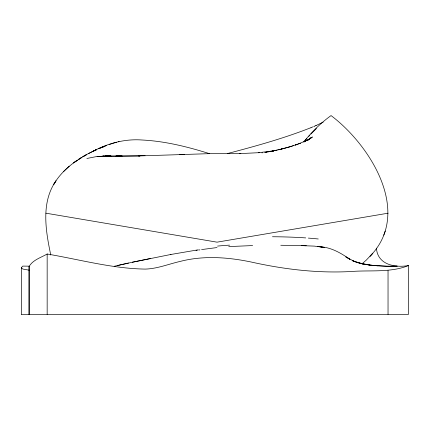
<?xml version="1.0" encoding="UTF-8"?>
<svg xmlns="http://www.w3.org/2000/svg" width="430" height="430" viewBox="0 0 430 430"><rect width="100%" height="100%" fill="white"/><g stroke="black" fill="none" stroke-linecap="round" stroke-linejoin="round"><path stroke-width="0.64" d="M376.422 248.142C377.54 264.842 395.202 267.933 408.495 265.552L408.473 314.416L21.5 314.416M50.756 255.017C45.736 230.851 40.775 202.53 55.991 180.837L53.675 184.54C57.566 177.66 62.925 171.737 68.886 166.587L73.294 163.051L81.716 157.428L78.142 159.643M304.22 141.411C312.035 131.731 320.92 122.846 331.052 115.584C369.945 144.808 412.87 212.323 370.031 256.253L372.821 253.211M383.759 235.167L385.253 231.055M29.1 266.482L29.106 314.416L29.1 266.482C32.814 259.924 40.99 257.602 47.16 254.006C79.749 259.548 112.144 268.61 145.367 269.094C157.385 268.718 168.625 264.058 180.224 261.402C203.422 255.404 227.75 257.151 250.98 261.977C285.203 269.615 320.248 273.711 355.331 271.244C373.127 270.341 391.606 272.383 408.495 265.552M21.559 314.416L21.505 267.557L22.704 266.1L29.224 266.159M304.134 141.723L303.87 142.072L306.735 138.648M308.81 136.315L309.638 135.385M372.004 254.092L366.269 260.118L362.033 263.853M310.895 134.053L316.475 128.489M63.635 171.479L69.23 166.27M307.858 140.336L311.728 137.315L307.504 140.228L312.427 136.982L309.745 138.782M73.294 163.051L77.325 160.239L73.793 162.701M78.459 159.449L87.435 154.085L96.847 149.468L93.783 150.892C108.564 143.131 125.205 138.75 141.916 139.997C164.932 141.121 187.501 146.754 209.394 153.628M310.127 138.525L304.053 141.69L306.44 140.578L297.291 144.362L300.339 143.222L299.237 143.636M82.694 156.783L86.306 154.768L83.06 156.574M323.177 122.115L322.785 122.324M88.747 153.44L92.332 151.564M322.715 122.356L316.69 125.227M92.794 151.338L96.379 149.715L93.283 151.113M316.518 125.302L316.071 125.501M315.889 125.581L315.432 125.78M315.249 125.856L314.502 126.178M314.314 126.259L313.739 126.501M312.863 126.871L311.761 127.328M100.684 147.909L106.645 145.469M311.556 127.409L310.31 127.914M310.1 128C283.16 138.567 255.194 146.291 227.239 153.612M98.373 148.769L104.974 146.2L99.491 148.328M296.34 144.695L295.308 145.05L297.361 144.329L288.842 147.087L289.315 146.947L279.516 149.522M109.134 144.593L112.316 143.507M293.163 145.765L293.701 145.593L293.201 145.749M292.077 146.109L292.626 145.937M115.041 142.663L112.977 143.298M290.981 146.447L291.535 146.281M289.874 146.78L290.427 146.614M116.498 142.233L115.552 142.507M115.208 142.609L115.982 142.384L115.38 142.561M287.568 147.452L287.853 147.372M286.993 147.614L287.278 147.533M286.418 147.769L286.708 147.694M285.837 147.931L286.127 147.85M285.257 148.087L285.547 148.006M284.784 148.21L284.966 148.162M282.123 148.893L281.526 149.038M284.198 148.366L284.488 148.291M86.865 158.476L97.099 156.461L103.834 156.16L103.436 156.16M283.606 148.517L283.902 148.441M283.015 148.667L283.311 148.592M282.419 148.818L282.72 148.742M281.629 149.017L281.327 149.086M119.078 141.572L118.191 141.787M280.425 149.307L280.725 149.231M114.197 266.294L132.306 262.236L170.984 254.447M279.613 149.495L275.641 150.387L276.259 150.253M279.21 149.592L278.753 149.699M277.99 149.871L277.678 149.941M117.444 265.53L128.516 263.042M276.447 150.21L276.759 150.145M273.867 150.758L275.829 150.344M274.937 150.538L274.179 150.694L275.56 150.403M150.737 258.451L132.306 262.236M274.507 150.624L272.185 151.059L273.91 150.747L272.824 150.941M275.291 150.462L275.055 150.511M273.555 150.823L273.996 150.731M273.243 150.882L273.684 150.796M272.926 150.946L273.367 150.86M272.738 150.984L272.26 151.08M273.05 150.925L269.696 151.57L270.035 151.505M269.879 151.537L268.739 151.747M170.57 254.528L198.16 249.814M268.755 151.742L268.1 151.86M268.116 151.86L267.621 151.946M196.058 250.513L197.155 250.319M267.632 151.946L266.337 152.166M273.26 150.86L258.398 152.736L259.51 152.65L239.435 153.639L240.864 153.601M265.53 152.306L266.181 152.193M266.014 152.225L266.503 152.139M388.123 213.189L217.026 242.165L45.929 213.189M198.81 250.04L199.918 249.851M265.692 152.279L264.719 152.44M201.589 249.583L217.026 247.556M262.44 152.8L261.961 152.876M141.895 155.612L138.621 155.95L184.572 154.477L180.767 154.585L181.702 154.553M228.733 246.594L252.641 245.568M306.176 245.707L301.666 245.632L314.421 246.121L324.263 247.406L317.77 246.476L321.323 246.895L320.973 246.82C331.815 247.664 341.264 253.286 349.966 259.349L345.849 256.92L353.186 260.833L357.507 262.644L352.455 260.698L362.861 263.998L356.825 262.434L369.795 265.111L362.662 263.934C374.068 265.944 385.678 266.536 397.245 266.138M179.294 154.633L217.026 153.408L240.026 153.623M118.895 156.042L115.81 156.106L145.087 155.552M97.099 156.461L111.15 156.128L109.284 156.133M116.643 156.09L121.4 156.02M105.463 156.154L108.075 156.144M107.188 156.154L108.543 156.138L106.946 156.16M102.684 156.165L103.539 156.16M102.727 156.165L106.366 156.257M106.248 156.165L122.265 156.009M396.906 266.143L387.027 266.245L369.692 265.127L378.126 265.858M102.77 156.165L103.737 156.16M107.435 156.154L109.026 156.138M107.688 156.149L109.279 156.138M108.199 156.144L110.053 156.133M108.736 156.138L110.322 156.133M109.01 156.138L110.596 156.133M139.589 156.16L104.076 156.165L104.469 156.171M105.549 156.154L106.43 156.154M105.635 156.154L106.608 156.154L105.904 156.154M105.812 156.154L106.796 156.154M106 156.149L106.839 156.154L104.71 156.154L105.124 156.16M103.001 156.16L103.571 156.16M104.743 156.154L105.393 156.16M104.877 156.154L105.355 156.16M280.769 245.261L305.95 245.718M29.439 270.233L22.951 269.078L21.618 268.143L21.505 267.557M388.037 270.508L388.037 314.416M47.16 254.006L47.16 314.416M217.553 246.089A144.163 49.95 -9.2 0 1 229.577 245.132M272.475 236.742A189.716 35.953 -5.9 0 1 305.725 237.908M308.369 238.102A189.716 35.953 -5.9 0 1 318.259 238.978M288.423 147.21L288.138 147.291L288.423 147.21M282.015 148.92L281.72 148.99L282.015 148.92M275.426 150.43L274.802 150.565L275.372 150.452"/></g></svg>
